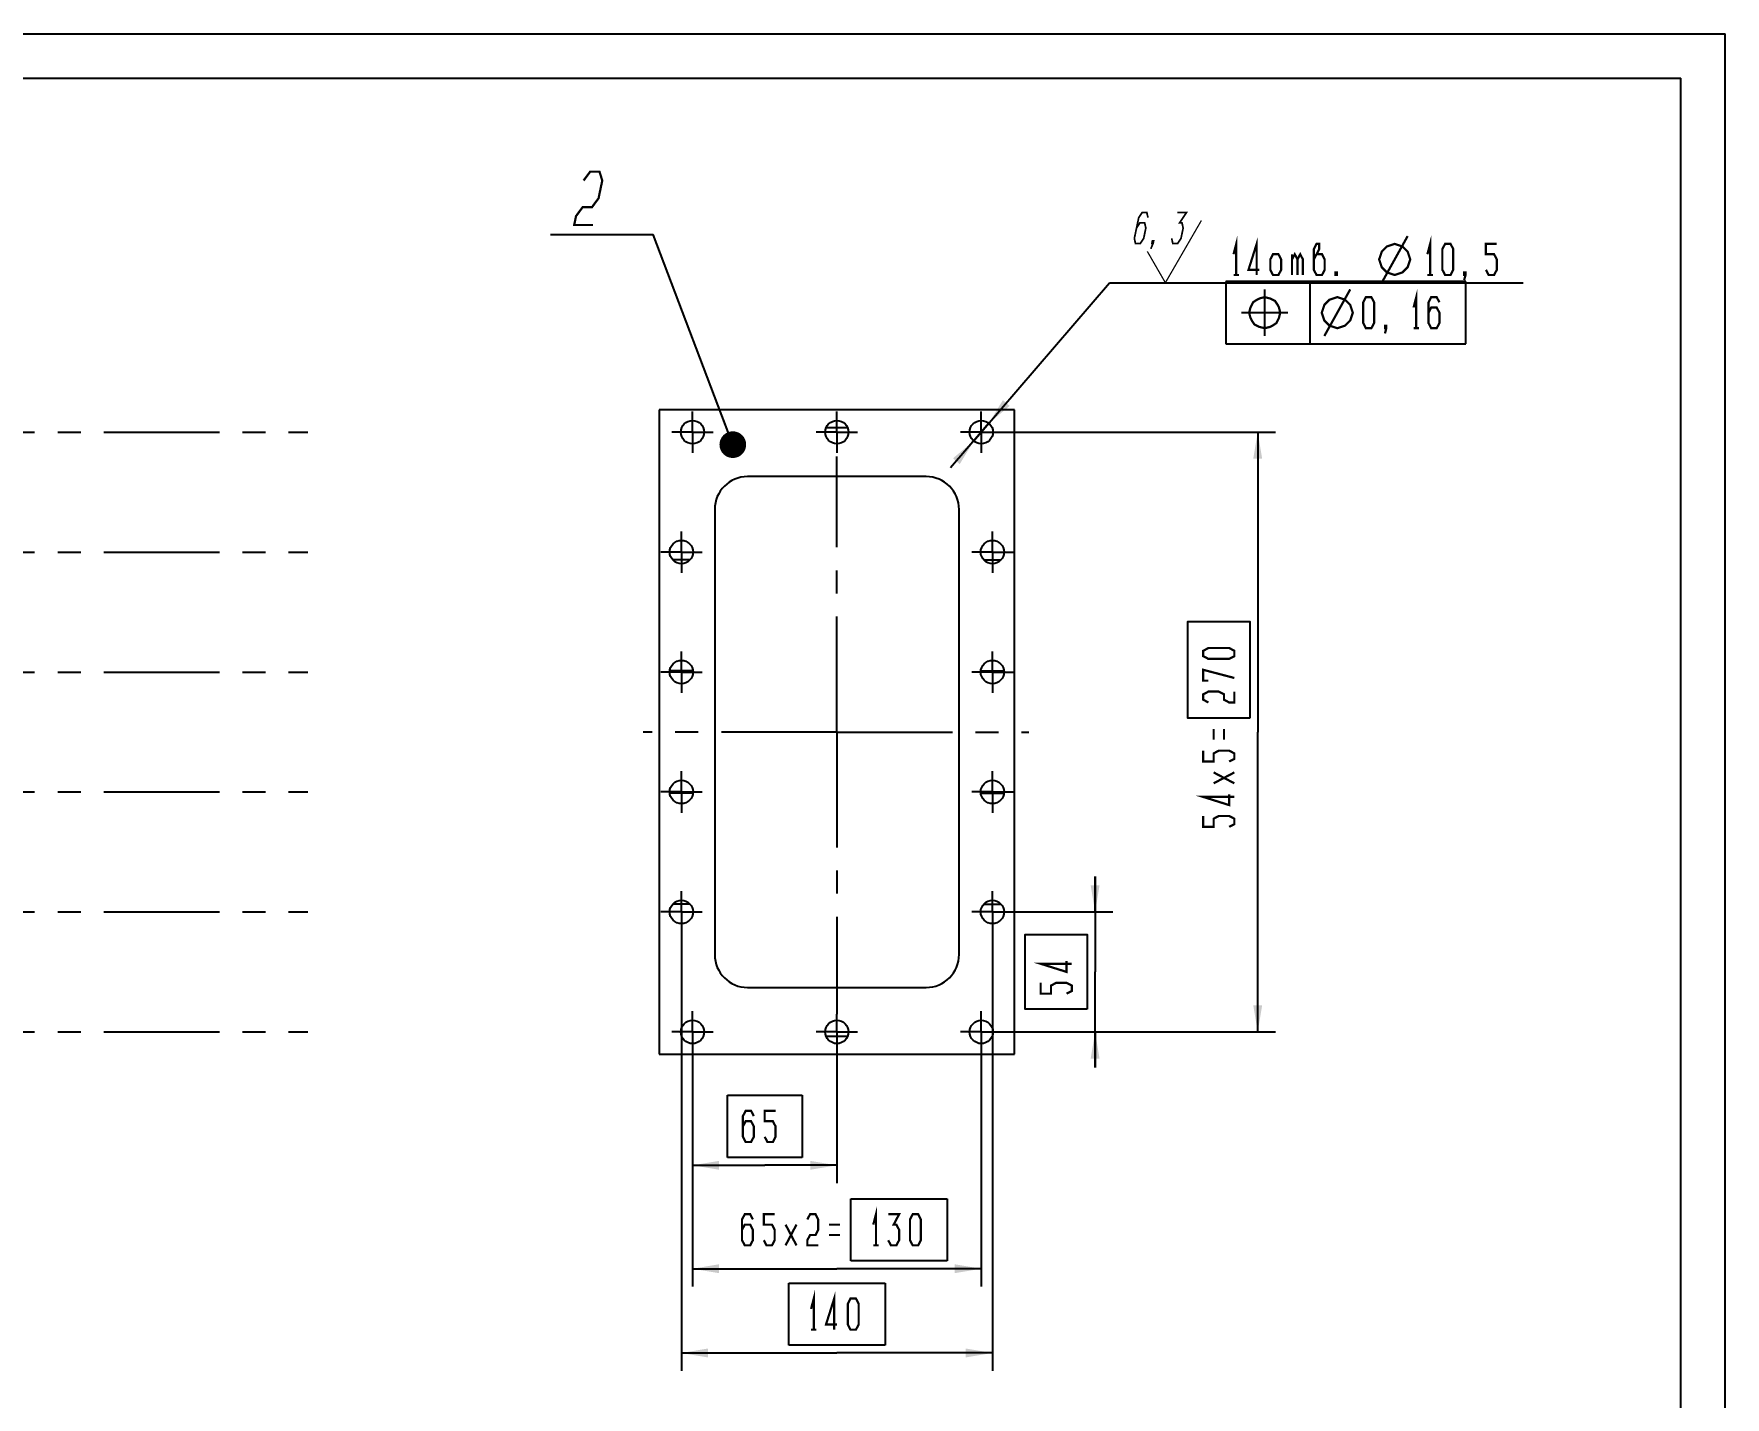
# Model space of a CAD drawing. Header units: millimetres. Extents: x 0 to 630, y 0 to 297.
# Drawn here: x 439.7 to 630, y 143.6 to 297 of the extents above; entities that cross this region are included whole.
import ezdxf

# ---------------------------------------------------------------- set-up
doc = ezdxf.new("R2010")
doc.units = ezdxf.units.MM
doc.header["$LTSCALE"] = 34.65
doc.linetypes.add('CENTER', pattern=[0.6, 0.375, -0.075, 0.075, -0.075])
doc.layers.get('0').update_dxf_attribs({"linetype": 'CONTINUOUS'})
for name, color, linetype in [('ALL_AXIS', 7, 'CONTINUOUS'), ('ALL_DIMENSIONS', 7, 'CONTINUOUS'), ('ALL_GTOL', 7, 'CONTINUOUS'), ('ALL_SURF_FIN', 7, 'CONTINUOUS')]:
    doc.layers.add(name, color=color, linetype=linetype)
doc.styles.get("Standard").update_dxf_attribs({"font": 'txt', "width": 0.7})
doc.dimstyles.new('DIMSTYLE_1', dxfattribs={"dimtxt": 3.5, "dimasz": 3, "dimexe": 0.18, "dimexo": 0.0625, "dimgap": 0.09, "dimtad": 1, "dimtih": 1, "dimtoh": 1, "dimdec": 5, "dimlfac": 4, "dimdsep": 46, "dimtxsty": 'STANDARD', "dimblk": '_FILLED', "dimblk1": '_FILLED', "dimblk2": '_FILLED', "dimcen": 0.09, "dimadec": 0, "dimazin": 0, "dimtp": 0.2, "dimtm": 0.2, "dimtfac": 1, "dimtdec": 5, "dimtofl": 0, "dimtmove": 0, "dimatfit": 3, "dimldrblk": '_FILLED', "dimfxl": 1, "dimtolj": 1, "dimarcsym": 0})
doc.dimstyles.new('DIMSTYLE_6', dxfattribs={"dimtxt": 3.5, "dimasz": 3, "dimexe": 0.18, "dimexo": 0.0625, "dimgap": 0.09, "dimtad": 1, "dimdec": 5, "dimlfac": 4, "dimdsep": 46, "dimtxsty": 'STANDARD', "dimblk": '_FILLED', "dimblk1": '_FILLED', "dimblk2": '_FILLED', "dimcen": 0.09, "dimadec": 0, "dimazin": 0, "dimtp": 0.5, "dimtm": 0.5, "dimtfac": 1, "dimtdec": 5, "dimtofl": 0, "dimtmove": 0, "dimatfit": 3, "dimldrblk": '_FILLED', "dimfxl": 1, "dimtolj": 1, "dimarcsym": 0})
doc.dimstyles.new('DIMSTYLE_7', dxfattribs={"dimtxt": 3.5, "dimasz": 3, "dimexe": 0.18, "dimexo": 0.0625, "dimgap": 0.09, "dimtad": 1, "dimdec": 5, "dimlfac": 4, "dimdsep": 46, "dimtxsty": 'STANDARD', "dimblk": '_FILLED', "dimblk1": '_FILLED', "dimblk2": '_FILLED', "dimcen": 0.09, "dimadec": 0, "dimazin": 0, "dimtp": 0.3, "dimtm": 0.3, "dimtfac": 1, "dimtdec": 5, "dimtofl": 0, "dimtmove": 0, "dimatfit": 3, "dimldrblk": '_FILLED', "dimfxl": 1, "dimtolj": 1, "dimarcsym": 0})
doc.dimstyles.get("Standard").update_dxf_attribs({"dimtxt": 3.5, "dimasz": 3, "dimexe": 0.18, "dimexo": 0.0625, "dimgap": 0.09, "dimtad": 1, "dimdec": 5, "dimdsep": 46, "dimtxsty": 'STANDARD', "dimblk": '_FILLED', "dimblk1": '_FILLED', "dimblk2": '_FILLED', "dimcen": 0.09, "dimadec": 0, "dimazin": 0, "dimtol": 1, "dimtp": 1e-05, "dimtm": 1e-05, "dimtfac": 1, "dimtdec": 5, "dimtofl": 0, "dimtmove": 0, "dimatfit": 3, "dimldrblk": '_FILLED', "dimfxl": 1, "dimtolj": 1, "dimarcsym": 0})

# ---------------------------------------------------------------- blocks, each defined once
blk = doc.blocks.new('_FILLED')
at = {"color": 0, "linetype": 'BYBLOCK'}
blk.add_solid([(0, 0), (-1, 0.167), (-1, -0.167)], dxfattribs=at)
blk = doc.blocks.new('*D0')
at = {"layer": 'ALL_DIMENSIONS', "color": 2, "linetype": 'CONTINUOUS'}
for p, q in [((546.29, 252.18), (560.71, 268.99)), ((560.71, 268.99), (572.16, 268.99)), ((572.16, 268.99), (607.28, 268.99)), ((547.15, 253.18), (546.29, 252.18)), ((547.15, 253.18), (547.15, 253.18)), ((546.29, 252.18), (542.83, 248.15)), ((545.44, 251.18), (546.29, 252.18)), ((545.44, 251.18), (545.44, 251.18))]:
    blk.add_line(p, q, dxfattribs=at)
at = {"layer": 'ALL_DIMENSIONS', "color": 2, "linetype": 'CONTINUOUS', "xscale": 3, "yscale": 3, "zscale": 3}
for p, rotation in [((547.15, 253.18), 229.377958916), ((545.44, 251.18), 49.377958916)]:
    blk.add_blockref('_FILLED', p, dxfattribs=dict(at, rotation=rotation))
blk = doc.blocks.new('SF2_BL1', base_point=(567.29, 272.94))
at = {"layer": 'ALL_SURF_FIN', "color": 2, "linetype": 'CONTINUOUS'}
for points, const_width in [([(565.06, 276.31), (564.92, 276.89), (564.4, 276.89), (564.01, 276.31), (563.52, 273.98), (563.65, 273.39), (564.18, 273.39), (564.57, 273.98), (564.81, 275.14), (564.68, 275.73), (564.15, 275.73), (563.76, 275.14)], 0.194), ([(567.01, 268.99), (571.06, 275.99)], 0.146), ([(568.34, 276.89), (569.39, 276.89), (568.61, 275.73), (568.88, 275.73), (569.01, 275.14), (568.77, 273.98), (568.38, 273.39), (567.85, 273.39), (567.72, 273.98)], 0.194), ([(567.01, 268.99), (564.98, 272.51)], 0.146), ([(565.62, 273.39), (565.49, 273.39), (565.55, 273.69), (565.69, 273.69), (565.62, 273.39), (565.37, 272.81)], 0.194)]:
    blk.add_lwpolyline(points, dxfattribs=dict(at, const_width=const_width))
blk = doc.blocks.new('*D6')
at = {"layer": 'ALL_DIMENSIONS', "color": 2, "linetype": 'CONTINUOUS'}
for p, q in [((512.54, 195.85), (512.54, 146.55)), ((547.54, 195.85), (547.54, 146.55)), ((512.54, 148.55), (530.04, 148.55)), ((547.54, 148.55), (530.04, 148.55))]:
    blk.add_line(p, q, dxfattribs=at)
at = {"layer": 'ALL_DIMENSIONS', "color": 2, "linetype": 'CONTINUOUS', "xscale": 3, "yscale": 3, "zscale": 3, "rotation": 180}
blk.add_blockref('_FILLED', (512.54, 148.55), dxfattribs=at)
at = {"layer": 'ALL_DIMENSIONS', "color": 2, "linetype": 'CONTINUOUS', "xscale": 3, "yscale": 3, "zscale": 3}
blk.add_blockref('_FILLED', (547.54, 148.55), dxfattribs=at)
blk = doc.blocks.new('*D7')
at = {"layer": 'ALL_DIMENSIONS', "color": 2, "linetype": 'CONTINUOUS'}
for p, q in [((513.79, 182.35), (513.79, 156.03)), ((546.29, 182.35), (546.29, 156.03)), ((513.79, 158.03), (530.04, 158.03)), ((546.29, 158.03), (530.04, 158.03))]:
    blk.add_line(p, q, dxfattribs=at)
at = {"layer": 'ALL_DIMENSIONS', "color": 2, "linetype": 'CONTINUOUS', "xscale": 3, "yscale": 3, "zscale": 3, "rotation": 180}
blk.add_blockref('_FILLED', (513.79, 158.03), dxfattribs=at)
at = {"layer": 'ALL_DIMENSIONS', "color": 2, "linetype": 'CONTINUOUS', "xscale": 3, "yscale": 3, "zscale": 3}
blk.add_blockref('_FILLED', (546.29, 158.03), dxfattribs=at)
blk = doc.blocks.new('*D8')
at = {"layer": 'ALL_DIMENSIONS', "color": 2, "linetype": 'CONTINUOUS'}
for p, q in [((548.62, 252.18), (579.4, 252.18)), ((577.4, 252.18), (577.4, 218.43)), ((577.4, 184.68), (577.4, 218.43)), ((548.62, 184.68), (579.4, 184.68))]:
    blk.add_line(p, q, dxfattribs=at)
at = {"layer": 'ALL_DIMENSIONS', "color": 2, "linetype": 'CONTINUOUS', "xscale": 3, "yscale": 3, "zscale": 3}
for p, rotation in [((577.4, 252.18), 90), ((577.4, 184.68), 270)]:
    blk.add_blockref('_FILLED', p, dxfattribs=dict(at, rotation=rotation))
blk = doc.blocks.new('*D9')
at = {"layer": 'ALL_DIMENSIONS', "color": 2, "linetype": 'CONTINUOUS'}
for p, q in [((559.1, 198.18), (559.1, 202.18)), ((559.1, 202.18), (559.1, 191.43)), ((549.87, 198.18), (561.1, 198.18)), ((559.1, 180.68), (559.1, 191.43)), ((548.62, 184.68), (561.1, 184.68)), ((559.1, 184.68), (559.1, 180.68))]:
    blk.add_line(p, q, dxfattribs=at)
at = {"layer": 'ALL_DIMENSIONS', "color": 2, "linetype": 'CONTINUOUS', "xscale": 3, "yscale": 3, "zscale": 3}
for p, rotation in [((559.1, 198.18), 270), ((559.1, 184.68), 90)]:
    blk.add_blockref('_FILLED', p, dxfattribs=dict(at, rotation=rotation))
blk = doc.blocks.new('*D10')
at = {"layer": 'ALL_DIMENSIONS', "color": 2, "linetype": 'CONTINUOUS'}
for p, q in [((513.79, 182.35), (513.79, 167.67)), ((530.04, 182.35), (530.04, 167.67)), ((513.79, 169.67), (521.92, 169.67)), ((530.04, 169.67), (521.92, 169.67))]:
    blk.add_line(p, q, dxfattribs=at)
at = {"layer": 'ALL_DIMENSIONS', "color": 2, "linetype": 'CONTINUOUS', "xscale": 3, "yscale": 3, "zscale": 3, "rotation": 180}
blk.add_blockref('_FILLED', (513.79, 169.67), dxfattribs=at)
at = {"layer": 'ALL_DIMENSIONS', "color": 2, "linetype": 'CONTINUOUS', "xscale": 3, "yscale": 3, "zscale": 3}
blk.add_blockref('_FILLED', (530.04, 169.67), dxfattribs=at)
blk = doc.blocks.new('BALLOON2001_BL15', base_point=(503.59, 277.95))
at = {"color": 2, "linetype": 'CONTINUOUS'}
blk.add_line((497.83, 274.4), (509.35, 274.4), dxfattribs=at)
at = {"color": 2, "linetype": 'CONTINUOUS', "const_width": 0.25}
blk.add_lwpolyline([(501.54, 280.49), (502.28, 281.49), (503.33, 281.49), (503.64, 280.49), (503.22, 278.49), (502.48, 277.49), (501.43, 277.49), (500.69, 276.49), (500.48, 275.49), (502.58, 275.49)], dxfattribs=at)

msp = doc.modelspace()

# ---------------------------------------------------------------- linework, layer by layer
at = {"color": 7, "linetype": 'CONTINUOUS'}
for p, q in [((0, 297), (630, 297)), ((630, 0), (630, 297)), ((20, 292), (625, 292)), ((625, 5), (625, 292)), ((510.0438208, 254.6802844), (510.0438208, 182.1802844)), ((550.0438208, 254.6802844), (510.0438208, 254.6802844)), ((550.0438208, 182.1802844), (550.0438208, 254.6802844)), ((540.0938208, 247.1802844), (519.9938208, 247.1802844)), ((516.2938208, 243.4802844), (516.2938208, 193.3802844)), ((543.7938208, 193.3802844), (543.7938208, 243.4802844)), ((519.9938208, 189.6802844), (540.0938208, 189.6802844)), ((510.0438208, 182.1802844), (550.0438208, 182.1802844))]:
    msp.add_line(p, q, dxfattribs=at)
for centre in [(513.7938208, 252.1802844), (530.0438208, 252.1802844), (546.2938208, 252.1802844), (512.5438208, 238.6802844), (547.5438208, 238.6802844), (512.5438208, 225.1802844), (547.5438208, 225.1802844), (512.5438208, 211.6802844), (547.5438208, 211.6802844), (512.5438208, 198.1802844), (547.5438208, 198.1802844), (513.7938208, 184.6802844), (530.0438208, 184.6802844), (546.2938208, 184.6802844)]:
    msp.add_circle(centre, 1.3125, dxfattribs=at)
for centre, start, end in [((519.9938208, 243.4802844), 90, 180), ((540.0938208, 243.4802844), 0, 90), ((519.9938208, 193.3802844), 180, 270), ((540.0938208, 193.3802844), 270, 360)]:
    msp.add_arc(centre, 3.7, start, end, dxfattribs=at)
at = {"layer": 'ALL_AXIS', "color": 7, "linetype": 'CENTER'}
for p, q in [((513.7938208, 252.1802844), (513.7938208, 254.5084094)), ((530.0438208, 252.1802844), (530.0438208, 254.5084094)), ((546.2938208, 252.1802844), (546.2938208, 254.5084094)), ((426.7689891, 252.1802844), (470.5189891, 252.1802844)), ((513.7938208, 252.1802844), (511.4656958, 252.1802844)), ((513.7938208, 252.1802844), (513.7938208, 249.8521594)), ((513.7938208, 252.1802844), (516.1219458, 252.1802844)), ((530.0438208, 252.1802844), (527.7156958, 252.1802844)), ((530.0438208, 252.1802844), (530.0438208, 249.8521594)), ((530.0438208, 252.1802844), (532.3719458, 252.1802844)), ((546.2938208, 252.1802844), (543.9656958, 252.1802844)), ((546.2938208, 252.1802844), (546.2938208, 249.8521594)), ((546.2938208, 252.1802844), (548.6219458, 252.1802844)), ((530.0438208, 218.4302844), (530.0438208, 249.4472069)), ((512.5438208, 238.6802844), (512.5438208, 241.0084094)), ((547.5438208, 238.6802844), (547.5438208, 241.0084094)), ((426.7689891, 238.6802844), (470.5189891, 238.6802844)), ((512.5438208, 238.6802844), (510.2156958, 238.6802844)), ((512.5438208, 238.6802844), (512.5438208, 236.3521594)), ((512.5438208, 238.6802844), (514.8719458, 238.6802844)), ((547.5438208, 238.6802844), (545.2156958, 238.6802844)), ((547.5438208, 238.6802844), (547.5438208, 236.3521594)), ((547.5438208, 238.6802844), (549.8719458, 238.6802844)), ((512.5438208, 225.1802844), (512.5438208, 227.5084094)), ((547.5438208, 225.1802844), (547.5438208, 227.5084094)), ((426.7689891, 225.1802844), (470.5189891, 225.1802844)), ((512.5438208, 225.1802844), (510.2156958, 225.1802844)), ((512.5438208, 225.1802844), (512.5438208, 222.8521594)), ((512.5438208, 225.1802844), (514.8719458, 225.1802844)), ((547.5438208, 225.1802844), (545.2156958, 225.1802844)), ((547.5438208, 225.1802844), (549.8719458, 225.1802844)), ((547.5438208, 225.1802844), (547.5438208, 222.8521594)), ((530.0438208, 218.4302844), (508.2542951, 218.4302844)), ((530.0438208, 218.4302844), (530.0438208, 186.6883575)), ((530.0438208, 218.4302844), (551.6536351, 218.4302844)), ((512.5438208, 211.6802844), (512.5438208, 214.0084094)), ((547.5438208, 211.6802844), (547.5438208, 214.0084094)), ((426.7689891, 211.6802844), (470.5189891, 211.6802844)), ((512.5438208, 211.6802844), (510.2156958, 211.6802844)), ((512.5438208, 211.6802844), (512.5438208, 209.3521594)), ((512.5438208, 211.6802844), (514.8719458, 211.6802844)), ((547.5438208, 211.6802844), (545.2156958, 211.6802844)), ((547.5438208, 211.6802844), (549.8719458, 211.6802844)), ((547.5438208, 211.6802844), (547.5438208, 209.3521594)), ((512.5438208, 198.1802844), (512.5438208, 200.5084094)), ((547.5438208, 198.1802844), (547.5438208, 200.5084094)), ((426.7689891, 198.1802844), (470.5189891, 198.1802844)), ((512.5438208, 198.1802844), (510.2156958, 198.1802844)), ((512.5438208, 198.1802844), (514.8719458, 198.1802844)), ((512.5438208, 198.1802844), (512.5438208, 195.8521594)), ((547.5438208, 198.1802844), (545.2156958, 198.1802844)), ((547.5438208, 198.1802844), (549.8719458, 198.1802844)), ((547.5438208, 198.1802844), (547.5438208, 195.8521594)), ((513.7938208, 184.6802844), (513.7938208, 187.0084094)), ((530.0438208, 184.6802844), (530.0438208, 186.6883575)), ((546.2938208, 184.6802844), (546.2938208, 187.0084094)), ((426.7689891, 184.6802844), (470.5189891, 184.6802844)), ((513.7938208, 184.6802844), (511.4656958, 184.6802844)), ((513.7938208, 184.6802844), (516.1219458, 184.6802844)), ((513.7938208, 184.6802844), (513.7938208, 182.3521594)), ((530.0438208, 184.6802844), (527.7156958, 184.6802844)), ((530.0438208, 184.6802844), (532.3719458, 184.6802844)), ((530.0438208, 184.6802844), (530.0438208, 182.3521594)), ((546.2938208, 184.6802844), (543.9656958, 184.6802844)), ((546.2938208, 184.6802844), (548.6219458, 184.6802844)), ((546.2938208, 184.6802844), (546.2938208, 182.3521594))]:
    msp.add_line(p, q, dxfattribs=at)
at = {"layer": 'ALL_AXIS', "color": 7, "linetype": 'CONTINUOUS'}
for p, q in [((528.8332187, 252.6802844), (531.2544228, 252.6802844)), ((513.5199939, 237.8052844), (511.5676477, 237.8052844)), ((546.5676477, 237.8052844), (548.5199939, 237.8052844)), ((513.8471562, 225.3052844), (511.2404853, 225.3052844)), ((546.2404853, 225.3052844), (548.8471562, 225.3052844)), ((513.8471562, 211.5552844), (511.2404853, 211.5552844)), ((546.2404853, 211.5552844), (548.8471562, 211.5552844)), ((513.5199939, 199.0552844), (511.5676477, 199.0552844)), ((546.5676477, 199.0552844), (548.5199939, 199.0552844)), ((531.2544228, 184.1802844), (528.8332187, 184.1802844))]:
    msp.add_line(p, q, dxfattribs=at)
at = {"layer": 'ALL_DIMENSIONS', "color": 2, "linetype": 'CONTINUOUS'}
for p, q in [((517.7188208, 177.5440085), (526.1188208, 177.5440085)), ((517.7188208, 170.5440085), (517.7188208, 177.5440085)), ((526.1188208, 177.5440085), (526.1188208, 170.5440085)), ((526.1188208, 170.5440085), (517.7188208, 170.5440085)), ((531.6188208, 165.909156), (542.4688208, 165.909156)), ((531.6188208, 158.909156), (531.6188208, 165.909156)), ((542.4688208, 165.909156), (542.4688208, 158.909156)), ((542.4688208, 158.909156), (531.6188208, 158.909156)), ((524.6188208, 156.4208689), (535.4688208, 156.4208689)), ((524.6188208, 149.4208689), (524.6188208, 156.4208689)), ((535.4688208, 156.4208689), (535.4688208, 149.4208689)), ((535.4688208, 149.4208689), (524.6188208, 149.4208689))]:
    msp.add_line(p, q, dxfattribs=at)
at = {"layer": 'ALL_DIMENSIONS', "color": 2, "linetype": 'CONTINUOUS', "const_width": 0.25}
for points in [[(574.6770099, 272.1952167), (574.9832813, 273.3618933), (574.9832813, 269.8619019)], [(577.2801434, 269.8619019), (577.2801434, 273.3618933), (576.3614062, 270.4452209), (577.5864148, 270.4452209)], [(591.353053, 268.9868848), (594.2697253, 274.2369104)], [(596.4936823, 272.1952167), (596.7999536, 273.3618933), (596.7999536, 269.8619019)], [(578.8113849, 270.4452209), (579.1176562, 269.8619019), (579.7301605, 269.8619019), (580.0363934, 270.4452209), (580.0363934, 271.6118976), (579.7301605, 272.1952167), (579.1176562, 272.1952167), (578.8113849, 271.6118976), (578.8113849, 270.4452209)], [(581.261402, 271.6118976), (581.5676349, 272.1952167), (581.8739063, 271.6118976), (581.8739063, 269.8619019)], [(581.261402, 269.8619019), (581.261402, 272.1952167)], [(581.8739063, 271.6118976), (582.1801392, 272.1952167), (582.4864105, 271.6118976), (582.4864105, 269.8619019)], [(583.7114191, 271.6118976), (584.3238849, 272.7785742), (584.3238849, 273.3618933), (584.017652, 273.3618933), (583.7114191, 272.7785742), (583.7114191, 270.4452209), (584.017652, 269.8619019), (584.6301563, 269.8619019), (584.9363892, 270.4452209), (584.9363892, 271.6118976), (584.6301563, 272.1952167), (584.017652, 272.1952167)], [(591.0613934, 271.6118976), (591.353053, 272.4868762), (591.9364105, 273.0702338), (592.8113892, 273.3618933), (593.6864063, 273.0702338), (594.2697253, 272.4868762), (594.5613849, 271.6118976), (594.2697253, 270.7368805), (593.6864063, 270.1535614), (592.8113892, 269.8619019), (591.9364105, 270.1535614), (591.353053, 270.7368805), (591.0613934, 271.6118976)], [(598.4843115, 269.8619019), (598.1780786, 270.4452209), (598.1780786, 272.7785742), (598.4843115, 273.3618933), (599.0968158, 273.3618933), (599.4030872, 272.7785742), (599.4030872, 270.4452209), (599.0968158, 269.8619019), (598.4843115, 269.8619019)], [(603.0780743, 270.4452209), (603.3843073, 269.8619019), (603.9968115, 269.8619019), (604.3030829, 270.4452209), (604.3030829, 271.6118976), (603.9968115, 272.1952167), (603.0780743, 272.1952167), (603.0780743, 273.3618933), (604.3030829, 273.3618933)], [(586.3145142, 269.8619019), (586.1613977, 269.8619019), (586.1613977, 270.1535614), (586.3145142, 270.1535614), (586.3145142, 269.8619019)], [(600.7812122, 269.8619019), (600.6280573, 269.8619019), (600.6280573, 270.1535614), (600.7812122, 270.1535614), (600.7812122, 269.8619019), (600.6280573, 269.2785443)], [(574.6770099, 269.8619019), (575.2895142, 269.8619019)], [(596.4936823, 269.8619019), (597.1061865, 269.8619019)], [(574.7704102, 226.961532), (574.1870526, 226.6552991), (571.8537378, 226.6552991), (571.2704187, 226.961532), (571.2704187, 227.5740363), (571.8537378, 227.8802692), (574.1870526, 227.8802692), (574.7704102, 227.5740363), (574.7704102, 226.961532)], [(574.7704102, 224.5115533), (571.2704187, 225.4302905), (571.2704187, 224.205282), (571.8537378, 224.205282)], [(571.8537378, 221.7553033), (571.2704187, 222.0615363), (571.2704187, 222.6740405), (571.8537378, 222.9802734), (573.0204144, 222.9802734), (573.6037335, 222.6740405), (573.6037335, 222.0615363), (574.1870526, 221.7553033), (574.7704102, 221.7553033), (574.7704102, 222.9802734)], [(572.4370569, 217.5552905), (572.4370569, 218.7802991)], [(573.6037335, 217.5552905), (573.6037335, 218.7802991)], [(574.1870526, 215.1052734), (574.7704102, 215.4115448), (574.7704102, 216.0240491), (574.1870526, 216.330282), (573.0204144, 216.330282), (572.4370569, 216.0240491), (572.4370569, 215.1052734), (571.2704187, 215.1052734), (571.2704187, 216.330282)], [(574.7704102, 212.6552948), (572.4370569, 213.8803033)], [(572.4370569, 212.6552948), (574.7704102, 213.8803033)], [(574.7704102, 211.1240533), (571.2704187, 211.1240533), (574.1870526, 210.2052777), (574.1870526, 211.4302863)], [(574.1870526, 207.7552991), (574.7704102, 208.061532), (574.7704102, 208.6740363), (574.1870526, 208.9802692), (573.0204144, 208.9802692), (572.4370569, 208.6740363), (572.4370569, 207.7552991), (571.2704187, 207.7552991), (571.2704187, 208.9802692)], [(556.4746088, 192.3490421), (552.9746173, 192.3490421), (555.8912512, 191.4302856), (555.8912512, 192.655275)], [(555.8912512, 188.9802878), (556.4746088, 189.2865399), (556.4746088, 189.899025), (555.8912512, 190.2052771), (554.724613, 190.2052771), (554.1412555, 189.899025), (554.1412555, 188.9802878), (552.9746173, 188.9802878), (552.9746173, 190.2052771)], [(520.693808, 175.2106696), (520.3875751, 175.7940079), (519.7750708, 175.7940079), (519.4688379, 175.2106696), (519.4688379, 172.8773355), (519.7750708, 172.2940164), (520.3875751, 172.2940164), (520.693808, 172.8773355), (520.693808, 174.0440121), (520.3875751, 174.6273505), (519.7750708, 174.6273505), (519.4688379, 174.0440121)], [(521.9188165, 172.8773355), (522.2250879, 172.2940164), (522.8375537, 172.2940164), (523.1438251, 172.8773355), (523.1438251, 174.0440121), (522.8375537, 174.6273505), (521.9188165, 174.6273505), (521.9188165, 175.7940079), (523.1438251, 175.7940079)], [(520.5938324, 163.5758185), (520.287561, 164.1591568), (519.6750568, 164.1591568), (519.3688239, 163.5758185), (519.3688239, 161.2424844), (519.6750568, 160.6591653), (520.287561, 160.6591653), (520.5938324, 161.2424844), (520.5938324, 162.4091611), (520.287561, 162.9924802), (519.6750568, 162.9924802), (519.3688239, 162.4091611)], [(521.8188025, 161.2424844), (522.1250739, 160.6591653), (522.7375781, 160.6591653), (523.043811, 161.2424844), (523.043811, 162.4091611), (522.7375781, 162.9924802), (521.8188025, 162.9924802), (521.8188025, 164.1591568), (523.043811, 164.1591568)], [(526.7188367, 163.5758185), (527.0250696, 164.1591568), (527.6375739, 164.1591568), (527.9438068, 163.5758185), (527.9438068, 162.4091611), (527.6375739, 161.8258228), (527.0250696, 161.8258228), (526.7188367, 161.2424844), (526.7188367, 160.6591653), (527.9438068, 160.6591653)], [(534.1344489, 162.9924802), (534.4406818, 164.1591568), (534.4406818, 160.6591653)], [(535.8188068, 164.1591568), (537.0438153, 164.1591568), (536.431311, 162.9924802), (536.7375824, 162.9924802), (537.0438153, 162.4091611), (537.0438153, 161.2424844), (536.7375824, 160.6591653), (536.1250781, 160.6591653), (535.8188068, 161.2424844)], [(538.5750568, 160.6591653), (538.2688239, 161.2424844), (538.2688239, 163.5758185), (538.5750568, 164.1591568), (539.187561, 164.1591568), (539.4938324, 163.5758185), (539.4938324, 161.2424844), (539.187561, 160.6591653), (538.5750568, 160.6591653)], [(524.2688196, 162.9924802), (525.4938281, 160.6591653)], [(524.2688196, 160.6591653), (525.4938281, 162.9924802)], [(529.1688153, 162.9924802), (530.3938239, 162.9924802)], [(529.1688153, 161.8258228), (530.3938239, 161.8258228)], [(534.1344489, 160.6591653), (534.7469531, 160.6591653)], [(527.1344275, 153.504201), (527.4406989, 154.6708777), (527.4406989, 151.170867)], [(529.737561, 151.170867), (529.737561, 154.6708777), (528.8188239, 151.7542053), (530.0438324, 151.7542053)], [(531.5750739, 151.170867), (531.2688025, 151.7542053), (531.2688025, 154.0875394), (531.5750739, 154.6708777), (532.1875781, 154.6708777), (532.493811, 154.0875394), (532.493811, 151.7542053), (532.1875781, 151.170867), (531.5750739, 151.170867)], [(527.1344275, 151.170867), (527.7469318, 151.170867)]]:
    msp.add_lwpolyline(points, dxfattribs=at)
at = {"layer": 'ALL_DIMENSIONS', "color": 2, "linetype": 'CONTINUOUS'}
for points in [[(576.5204005, 220.0052844), (569.5204005, 220.0052844), (569.5204005, 230.8552844), (576.5204005, 230.8552844), (576.5204005, 220.0052844)], [(558.2246003, 187.2302844), (551.2246003, 187.2302844), (551.2246003, 195.6302844), (558.2246003, 195.6302844), (558.2246003, 187.2302844)]]:
    msp.add_lwpolyline(points, dxfattribs=at)
at = {"layer": 'ALL_GTOL', "color": 2, "linetype": 'CONTINUOUS'}
for p, q in [((600.8173485, 269.1184111), (573.8090152, 269.1184111)), ((573.8090152, 269.1184111), (573.8090152, 262.1184111)), ((583.2881818, 262.1184111), (583.2881818, 269.1184111)), ((600.8173485, 262.1184111), (600.8173485, 269.1184111)), ((573.8090152, 262.1184111), (600.8173485, 262.1184111))]:
    msp.add_line(p, q, dxfattribs=at)
at = {"layer": 'ALL_GTOL', "color": 2, "linetype": 'CONTINUOUS', "const_width": 0.25}
for points in [[(578.1839996, 262.9934253), (578.1839996, 268.2434125)], [(584.8923615, 262.9934253), (587.8090338, 268.2434125)], [(576.4340039, 265.6183997), (576.5798529, 265.0350806), (576.7256635, 264.743421), (577.0173615, 264.3059125), (577.6006805, 264.0142529), (578.1839996, 263.8684039), (578.7673572, 264.0142529), (579.0590167, 264.1600635), (579.4965253, 264.4517615), (579.7881848, 265.0350806), (579.9340338, 265.6183997), (579.7881848, 266.2017572), (579.6423358, 266.4934167), (579.3506763, 266.9309253), (578.7673572, 267.2225848), (578.1839996, 267.3683954), (577.6006805, 267.2225848), (577.309021, 267.0767358), (576.8715125, 266.7850763), (576.5798529, 266.2017572), (576.4340039, 265.6183997)], [(584.6006635, 265.6183997), (584.8923615, 266.4934167), (585.4756805, 267.0767358), (586.3506976, 267.3683954), (587.2256763, 267.0767358), (587.8090338, 266.4934167), (588.1006934, 265.6183997), (587.8090338, 264.743421), (587.2256763, 264.1600635), (586.3506976, 263.8684039), (585.4756805, 264.1600635), (584.8923615, 264.743421), (584.6006635, 265.6183997)], [(589.5736029, 263.8684039), (589.2673315, 264.4517615), (589.2673315, 266.7850763), (589.5736029, 267.3683954), (590.1861072, 267.3683954), (590.4923401, 266.7850763), (590.4923401, 264.4517615), (590.1861072, 263.8684039), (589.5736029, 263.8684039)], [(594.9329865, 266.2017572), (595.2392194, 267.3683954), (595.2392194, 263.8684039)], [(597.8423529, 266.7850763), (597.5360815, 267.3683954), (596.9236157, 267.3683954), (596.6173444, 266.7850763), (596.6173444, 264.4517615), (596.9236157, 263.8684039), (597.5360815, 263.8684039), (597.8423529, 264.4517615), (597.8423529, 265.6183997), (597.5360815, 266.2017572), (596.9236157, 266.2017572), (596.6173444, 265.6183997)], [(575.5590253, 265.6183997), (580.8090125, 265.6183997)], [(591.8704651, 263.8684039), (591.7173486, 263.8684039), (591.7173486, 264.1600635), (591.8704651, 264.1600635), (591.8704651, 263.8684039), (591.7173486, 263.2850848)], [(594.9329865, 263.8684039), (595.5454907, 263.8684039)]]:
    msp.add_lwpolyline(points, dxfattribs=at)

# ---------------------------------------------------------------- block references
at = {"color": 2, "linetype": 'CONTINUOUS'}
msp.add_blockref('BALLOON2001_BL15', (503.5911673, 277.9491877), dxfattribs=at)
at = {"layer": 'ALL_SURF_FIN', "color": 2, "linetype": 'CONTINUOUS'}
msp.add_blockref('SF2_BL1', (567.2866982, 272.9402112), dxfattribs=at)

# ---------------------------------------------------------------- dimensions: what is measured, and where the dimension line sits
at = {"layer": 'ALL_DIMENSIONS', "color": 2, "linetype": 'CONTINUOUS'}
dim = msp.add_diameter_dim_2p(p1=(545.4392804, 251.1840831), p2=(547.1483611, 253.1764857), text='14отв. <>', dimstyle='DIMSTYLE_1', dxfattribs=at)
dim.commit()
dim.dimension.update_dxf_attribs({"geometry": '*D0', "text_midpoint": (573.9114036, 269.8618916), "dimtype": 163})
dim = msp.add_linear_dim(base=(577.3954005, 252.1802844), p1=(548.6219458, 184.6802844), p2=(548.6219458, 252.1802844), angle=90, text='54x5=<>', dimstyle='DIMSTYLE_6', dxfattribs=at)
dim.commit()
dim.dimension.update_dxf_attribs({"geometry": '*D8', "text_midpoint": (574.7704005, 207.7552844), "dimtype": 160})
dim = msp.add_linear_dim(base=(559.0996003, 198.1802844), p1=(548.6219458, 184.6802844), p2=(549.8719458, 198.1802844), angle=90, dimstyle='DIMSTYLE_7', dxfattribs=at)
dim.commit()
dim.dimension.update_dxf_attribs({"geometry": '*D9', "text_midpoint": (556.4746003, 188.9802844), "dimtype": 160})
for base, p1, p2, dimstyle, picture, middle in [((547.5438208, 148.5458689), (512.5438208, 195.8521594), (547.5438208, 195.8521594), 'DIMSTYLE_6', '*D6', (526.3688208, 151.1708689)), ((530.0438208, 169.6690085), (513.7938208, 182.3521594), (530.0438208, 182.3521594), 'DIMSTYLE_7', '*D10', (519.4688208, 172.2940085))]:
    dim = msp.add_linear_dim(base=base, p1=p1, p2=p2, dimstyle=dimstyle, dxfattribs=at)
    dim.commit()
    dim.dimension.update_dxf_attribs({"geometry": picture, "text_midpoint": middle, "dimtype": 160})
dim = msp.add_linear_dim(base=(546.2938208, 158.034156), p1=(513.7938208, 182.3521594), p2=(546.2938208, 182.3521594), text='65x2=<>', dimstyle='DIMSTYLE_6', dxfattribs=at)
dim.commit()
dim.dimension.update_dxf_attribs({"geometry": '*D7', "text_midpoint": (519.3688208, 160.659156), "dimtype": 160})

# ---------------------------------------------------------------- leaders
at = {"color": 2, "linetype": 'CONTINUOUS'}
msp.add_leader([(518.3317606, 250.7677418), (509.353187, 274.4043525)], dimstyle='STANDARD', override={"dimtad": 0, "dimldrblk": 'DOT'}, dxfattribs=at)

doc.saveas('drawing.dxf')
